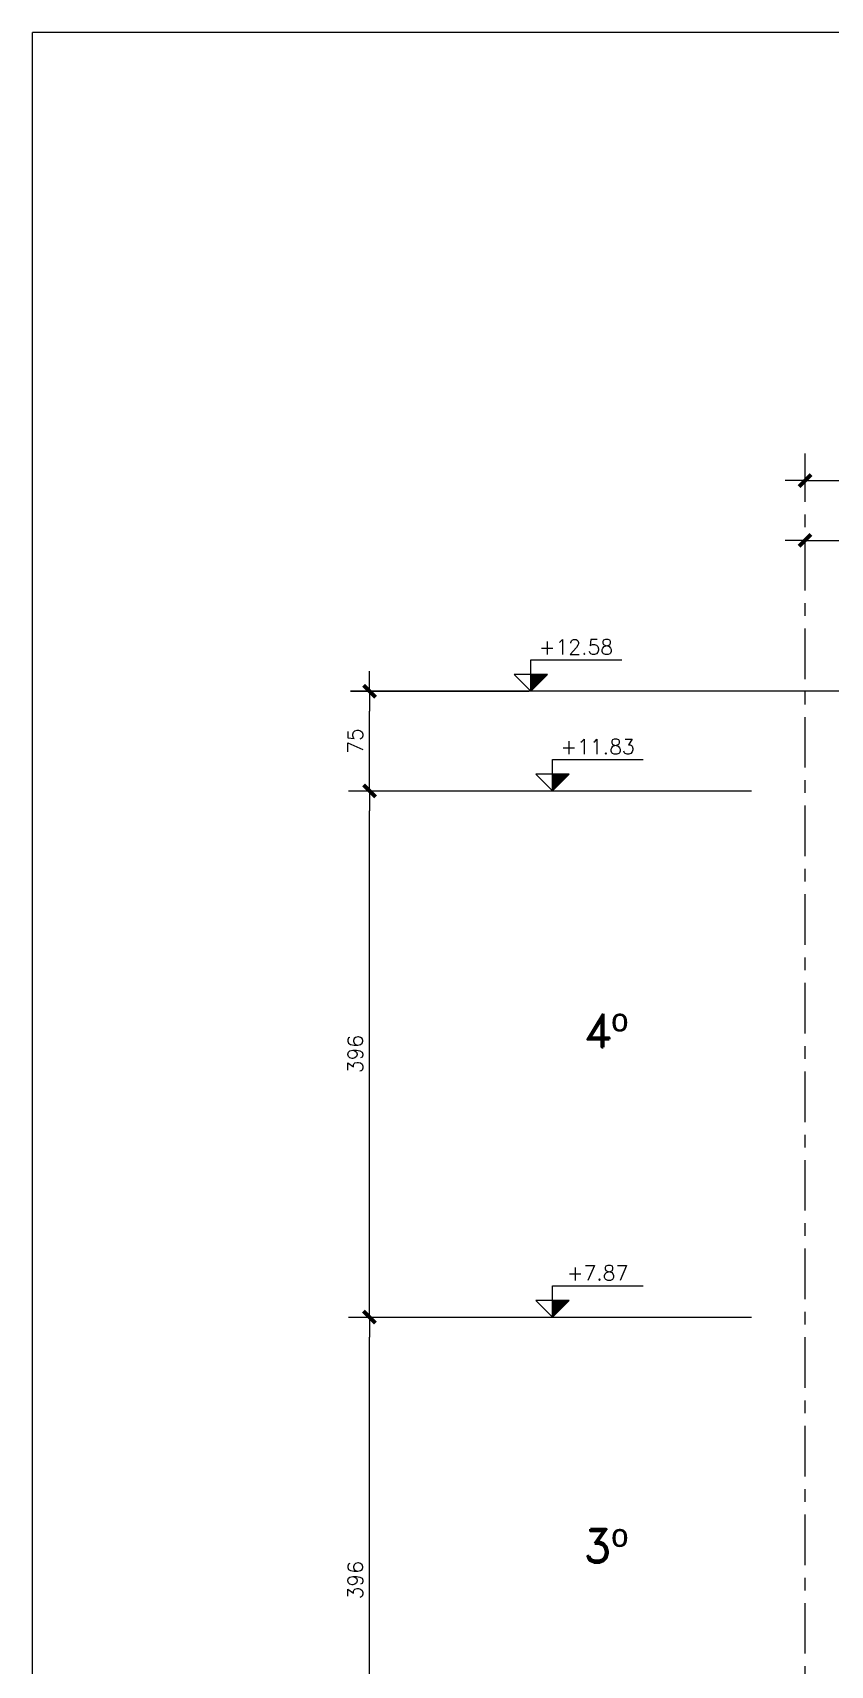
# Model space of a CAD drawing. Extents: x -58 to 5689, y 66 to 4123.
# Drawn here: x -58 to 542, y 2894 to 4123 of the extents above; entities that cross this region are included whole.
import ezdxf
from ezdxf.enums import TextEntityAlignment as Align
from ezdxf.xclip import XClip

# ---------------------------------------------------------------- set-up
doc = ezdxf.new("R2010")
doc.units = 0
doc.header["$LTSCALE"] = 30
doc.header["$MEASUREMENT"] = 0
doc.header["$XCLIPFRAME"] = 0
doc.linetypes.add("EJEF-F'$0$Grid Line", pattern=[2.2225, 1.27, -0.3175, 0.3175, -0.3175])
doc.layers.get('0').update_dxf_attribs({"linetype": 'CONTINUOUS'})
for name, color, linetype in [("EJEF-F'$0$RLA-COTAS1", 2, 'CONTINUOUS'), ("EJEF-F'$0$RLA-TEXTOS2", 6, 'CONTINUOUS'), ('RLA-FORMATO', 7, 'CONTINUOUS')]:
    doc.layers.add(name, color=color, linetype=linetype)
for name, color, linetype, lineweight in [("EJEF-F'$0$RLA-NIVEL-1", 1, 'CONTINUOUS', 9), ("EJEF-F'$0$RLA-SELLO", 3, 'CONTINUOUS', 9), ("EJEF-F'$0$RLE-EJES-AUXILIAR", 10, "EJEF-F'$0$Grid Line", 15)]:
    doc.layers.add(name, color=color, linetype=linetype, lineweight=lineweight)
doc.styles.add("EJEF-F'$0$RomanD", font='romand.shx', dxfattribs={"height": 31.5})
doc.styles.add("EJEF-F'$0$RomanS", font='romans.shx', dxfattribs={"height": 11.25})
doc.dimstyles.new("EJEF-F'$0$ING-50", dxfattribs={"dimscale": 50, "dimtxt": 0.27, "dimasz": 0.3, "dimexe": 0, "dimexo": 0, "dimgap": 0.1, "dimtad": 1, "dimdec": 1, "dimzin": 12, "dimdsep": 46, "dimtxsty": "EJEF-F'$0$RomanS", "dimblk": "EJEF-F'$0$TICK1", "dimblk1": "EJEF-F'$0$TICK1", "dimblk2": "EJEF-F'$0$TICK1", "dimcen": 0.09, "dimclrd": 2, "dimclre": 1, "dimclrt": 3, "dimadec": 0, "dimazin": 0, "dimtfac": 1, "dimtdec": 0, "dimtix": 1, "dimtmove": 2, "dimatfit": 3, "dimldrblk": "EJEF-F'$0$TICK1", "dimfxl": 0, "dimfxlon": 1, "dimtolj": 1, "dimtzin": 0, "dimarcsym": 0})

# ---------------------------------------------------------------- blocks, each defined once
blk = doc.blocks.new("EJEF-F'$0$TICK1")
at = {"color": 2}
for points in [[(0, 0), (-1, 0)], [(0, 0), (1, 0)]]:
    blk.add_lwpolyline(points, dxfattribs=at)
at = {"color": 2, "const_width": 0.2}
blk.add_lwpolyline([(-0.3, -0.3), (0.3, 0.3)], dxfattribs=at)
blk = doc.blocks.new("EJEF-F'$0$DIMBLOCK1-EJE F-F_")
at = {"layer": "EJEF-F'$0$RLA-COTAS1", "color": 2, "lineweight": -2, "transparency": 16777216}
blk.add_line((-1601.8, 1416.5), (1260.2, 1416.5), dxfattribs=at)
at = {"layer": "EJEF-F'$0$RLA-COTAS1", "color": 2, "lineweight": -2, "transparency": 16777216, "xscale": 15, "yscale": 15, "zscale": 15, "rotation": 180}
blk.add_blockref("EJEF-F'$0$TICK1", (-1616.8, 1416.5), dxfattribs=at)
at = {"layer": "EJEF-F'$0$RLA-COTAS1", "color": 2, "lineweight": -2, "transparency": 16777216, "xscale": 15, "yscale": 15, "zscale": 15}
blk.add_blockref("EJEF-F'$0$TICK1", (1275.2, 1416.5), dxfattribs=at)
at = {"layer": "EJEF-F'$0$RLA-COTAS1", "color": 3, "transparency": 16777216, "insert": (-170.8, 1427.1), "char_height": 11.25, "attachment_point": 5, "style": "EJEF-F'$0$RomanS"}
blk.add_mtext('\\A1;2892', dxfattribs=at)
blk = doc.blocks.new("EJEF-F'$0$DIMBLOCK2-EJE F-F_")
at = {"layer": "EJEF-F'$0$RLA-COTAS1", "color": 2, "lineweight": -2, "transparency": 16777216}
blk.add_line((-1601.8, 1371.5), (-1480.8, 1371.5), dxfattribs=at)
at = {"layer": "EJEF-F'$0$RLA-COTAS1", "color": 2, "lineweight": -2, "transparency": 16777216, "xscale": 15, "yscale": 15, "zscale": 15, "rotation": 180}
blk.add_blockref("EJEF-F'$0$TICK1", (-1616.8, 1371.5), dxfattribs=at)
at = {"layer": "EJEF-F'$0$RLA-COTAS1", "color": 2, "lineweight": -2, "transparency": 16777216, "xscale": 15, "yscale": 15, "zscale": 15}
blk.add_blockref("EJEF-F'$0$TICK1", (-1465.8, 1371.5), dxfattribs=at)
at = {"layer": "EJEF-F'$0$RLA-COTAS1", "color": 3, "transparency": 16777216, "insert": (-1541.3, 1382.1), "char_height": 11.25, "attachment_point": 5, "style": "EJEF-F'$0$RomanS"}
blk.add_mtext('\\A1;151', dxfattribs=at)
blk = doc.blocks.new("EJEF-F'$0$DIMBLOCK15-EJE F-F_")
at = {"layer": "EJEF-F'$0$RLA-COTAS1", "color": 2, "lineweight": -2, "transparency": 16777216}
blk.add_line((-1944.6, 406), (-1944.6, 772), dxfattribs=at)
at = {"layer": "EJEF-F'$0$RLA-COTAS1", "color": 2, "lineweight": -2, "transparency": 16777216, "xscale": 15, "yscale": 15, "zscale": 15}
for p, rotation in [((-1944.6, 787), 90), ((-1944.6, 391), 270)]:
    blk.add_blockref("EJEF-F'$0$TICK1", p, dxfattribs=dict(at, rotation=rotation))
at = {"layer": "EJEF-F'$0$RLA-COTAS1", "color": 3, "transparency": 16777216, "insert": (-1955.3, 589), "char_height": 11.25, "attachment_point": 5, "rotation": 90, "style": "EJEF-F'$0$RomanS"}
blk.add_mtext('\\A1;396', dxfattribs=at)
blk = doc.blocks.new("EJEF-F'$0$DIMBLOCK16-EJE F-F_")
at = {"layer": "EJEF-F'$0$RLA-COTAS1", "color": 2, "lineweight": -2, "transparency": 16777216}
blk.add_line((-1944.6, 802), (-1944.6, 1168), dxfattribs=at)
at = {"layer": "EJEF-F'$0$RLA-COTAS1", "color": 2, "lineweight": -2, "transparency": 16777216, "xscale": 15, "yscale": 15, "zscale": 15}
for p, rotation in [((-1944.6, 1183), 90), ((-1944.6, 787), 270)]:
    blk.add_blockref("EJEF-F'$0$TICK1", p, dxfattribs=dict(at, rotation=rotation))
at = {"layer": "EJEF-F'$0$RLA-COTAS1", "color": 3, "transparency": 16777216, "insert": (-1955.3, 985), "char_height": 11.25, "attachment_point": 5, "rotation": 90, "style": "EJEF-F'$0$RomanS"}
blk.add_mtext('\\A1;396', dxfattribs=at)
blk = doc.blocks.new("EJEF-F'$0$DIMBLOCK17-EJE F-F_")
at = {"layer": "EJEF-F'$0$RLA-COTAS1", "color": 2, "lineweight": -2, "transparency": 16777216}
blk.add_line((-1944.6, 1198), (-1944.6, 1243), dxfattribs=at)
at = {"layer": "EJEF-F'$0$RLA-COTAS1", "color": 2, "lineweight": -2, "transparency": 16777216, "xscale": 15, "yscale": 15, "zscale": 15}
for p, rotation in [((-1944.6, 1258), 90), ((-1944.6, 1183), 270)]:
    blk.add_blockref("EJEF-F'$0$TICK1", p, dxfattribs=dict(at, rotation=rotation))
at = {"layer": "EJEF-F'$0$RLA-COTAS1", "color": 3, "transparency": 16777216, "insert": (-1955.3, 1220.5), "char_height": 11.25, "attachment_point": 5, "rotation": 90, "style": "EJEF-F'$0$RomanS"}
blk.add_mtext('\\A1;75', dxfattribs=at)
blk = doc.blocks.new("EJEF-F'$0$nivel-el")
blk.add_hatch(color=1).paths.add_polyline_path([(0, 0), (12.5, 12.5), (0, 12.5)])
at = {"color": 3}
blk.add_lwpolyline([(0, 0), (12.5, 12.5), (-12.5, 12.5), (0, 0), (0, 23.61), (68.35, 23.61)], dxfattribs=at)
blk.add_lwpolyline([(0, 0), (12.5, 12.5), (0, 12.5), (0, 0)])
at = {"color": 3, "style": "EJEF-F'$0$RomanS", "flags": 4}
blk.add_attdef('%%P0.00', text='', height=11.25, dxfattribs=at).set_placement((33.96, 27.67), align=Align.CENTER)
blk = doc.blocks.new("EJEF-F'")
at = {"layer": "EJEF-F'$0$RLA-NIVEL-1"}
for p, q in [((-1246.23, 1258), (-1959.01, 1258)), ((-1960.49, 1183), (-1657.07, 1183)), ((-1960.49, 787), (-1657.07, 787))]:
    blk.add_line(p, q, dxfattribs=at)
at = {"layer": "EJEF-F'$0$RLA-SELLO"}
blk.add_line((-1959.01, 1258), (-1824.68, 1258), dxfattribs=at)
at = {"layer": "EJEF-F'$0$RLE-EJES-AUXILIAR"}
blk.add_line((-1616.82, -133), (-1616.82, 1437), dxfattribs=at)
ref = blk.add_blockref("EJEF-F'$0$nivel-el", (-1823.13, 1258))
ref.add_attrib('%%P0.00', '+12.58', dxfattribs={"color": 3, "height": 11.25, "style": "EJEF-F'$0$RomanS"}).set_placement((-1789.17, 1285.67), align=Align.CENTER)
ref = blk.add_blockref("EJEF-F'$0$nivel-el", (-1806.88, 1183))
ref.add_attrib('%%P0.00', '+11.83', dxfattribs={"color": 3, "height": 11.25, "style": "EJEF-F'$0$RomanS"}).set_placement((-1772.92, 1210.67), align=Align.CENTER)
ref = blk.add_blockref("EJEF-F'$0$nivel-el", (-1806.88, 787))
ref.add_attrib('%%P0.00', '+7.87', dxfattribs={"color": 3, "height": 11.25, "style": "EJEF-F'$0$RomanS"}).set_placement((-1772.92, 814.67), align=Align.CENTER)
at = {"layer": "EJEF-F'$0$RLA-TEXTOS2", "color": 5, "char_height": 25, "attachment_point": 5, "line_spacing_factor": 0.941778, "style": "EJEF-F'$0$RomanD"}
for s, insert, width in [('4º', (-1766.92, 1002.65), 69.2039), ('3º', (-1766.92, 614.83), 65.6873)]:
    blk.add_mtext(s, dxfattribs=dict(at, insert=insert, width=width))
at = {"layer": "EJEF-F'$0$RLA-COTAS1"}
for base, p1, p2, picture, middle in [((1275.18, 1416.48), (-1616.82, 1421.48), (1275.18, 1421.48), "EJEF-F'$0$DIMBLOCK1-EJE F-F_", (-170.82, 1427.11)), ((-1465.8, 1371.48), (-1616.82, 1376.48), (-1465.8, 1376.48), "EJEF-F'$0$DIMBLOCK2-EJE F-F_", (-1541.31, 1382.11))]:
    dim = blk.add_linear_dim(base=base, p1=p1, p2=p2, dimstyle="EJEF-F'$0$ING-50", override={"dimexe": 0, "dimexo": 0, "dimdec": 1, "dimfxl": 0, "dimfxlon": 1}, dxfattribs=at)
    dim.commit()
    dim.dimension.update_dxf_attribs({"geometry": picture, "text_midpoint": middle})
for base, p1, p2, picture, middle in [((-1944.65, 1258), (-1949.65, 1183), (-1939.65, 1258), "EJEF-F'$0$DIMBLOCK17-EJE F-F_", (-1955.27, 1220.5)), ((-1944.65, 1183), (-1949.65, 787), (-1949.65, 1183), "EJEF-F'$0$DIMBLOCK16-EJE F-F_", (-1955.27, 985)), ((-1944.65, 787), (-1949.65, 391), (-1949.65, 787), "EJEF-F'$0$DIMBLOCK15-EJE F-F_", (-1955.27, 589))]:
    dim = blk.add_linear_dim(base=base, p1=p1, p2=p2, angle=90, dimstyle="EJEF-F'$0$ING-50", override={"dimexe": 0, "dimexo": 0, "dimdec": 1, "dimfxl": 0, "dimfxlon": 1}, dxfattribs=at)
    dim.commit()
    dim.dimension.update_dxf_attribs({"geometry": picture, "text_midpoint": middle})

msp = doc.modelspace()

# ---------------------------------------------------------------- linework, layer by layer
at = {"layer": 'RLA-FORMATO', "color": 6, "linetype": 'Continuous'}
for p in [(-58.1, 68.1), (5686.9, 4123.1)]:
    msp.add_line(p, (-58.1, 4123.1), dxfattribs=at)

# ---------------------------------------------------------------- block references
ref = msp.add_blockref("EJEF-F'", (2140, 2369.5))
XClip(ref).set_block_clipping_path([(-2004.783703171, -1263.5272463381), (2026.7450959108, 1590.6902151833)])

doc.saveas('drawing.dxf')
